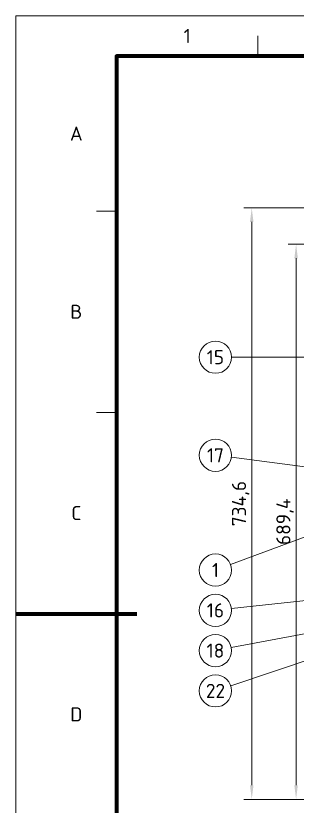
# Model space of a CAD drawing. Header units: millimetres. Extents: x 0 to 2208, y 0 to 420.
# Drawn here: x 0 to 69.8, y 100.7 to 297 of the extents above; entities that cross this region are included whole.
import ezdxf
from ezdxf.enums import TextEntityAlignment as Align

# ---------------------------------------------------------------- set-up
doc = ezdxf.new("R2010")
doc.units = ezdxf.units.MM
for name, color, linetype, lineweight in [('04-COTA', 3, 'CONTINUOUS', 18), ('06-TEXTO', 7, 'CONTINUOUS', 25), ('07-RECUADRO', 7, 'CONTINUOUS', 70), ('08-FINA', 5, 'CONTINUOUS', 18)]:
    doc.layers.add(name, color=color, linetype=linetype, lineweight=lineweight)
doc.styles.add('ISO3098', font='isocpeur.ttf')
doc.dimstyles.new('FLAMA-IRAM', dxfattribs={"dimtxt": 3.5, "dimasz": 3.5, "dimexe": 2, "dimexo": 1.5, "dimgap": 1, "dimtad": 1, "dimdec": 1, "dimtxsty": 'ISO3098', "dimblk": 'IRAM_FLECHA', "dimblk1": 'IRAM_FLECHA', "dimblk2": 'IRAM_FLECHA', "dimcen": 2.5, "dimclrd": 256, "dimclre": 256, "dimclrt": 256, "dimazin": 3, "dimtfac": 1, "dimtmove": 0, "dimatfit": 3, "dimlwd": 18, "dimlwe": 18})

# ---------------------------------------------------------------- blocks, each defined once
blk = doc.blocks.new('IRAM_FLECHA')
blk.add_solid([(0, 0), (-1, 0.125), (-1, -0.125)])

msp = doc.modelspace()

# ---------------------------------------------------------------- linework, layer by layer
at = {"layer": '07-RECUADRO'}
msp.add_line((0, 148.5), (30, 148.5), dxfattribs=at)
msp.add_lwpolyline([(25, 10), (410, 10), (410, 287), (25, 287)], close=True, dxfattribs=at)
at = {"layer": '08-FINA'}
for p, q in [((60, 287), (60, 292)), ((25, 248.5), (20, 248.5)), ((53.513, 212.213), (88.913, 212.213)), ((25, 198.5), (20, 198.5)), ((53.48, 187.346), (89.513, 182.68)), ((53.262, 160.734), (105.613, 180.225)), ((53.49, 149.77), (89.513, 153.68)), ((53.443, 140.082), (111.6, 151.08)), ((53.304, 130.613), (103.649, 147.542))]:
    msp.add_line(p, q, dxfattribs=at)
msp.add_lwpolyline([(0, 0), (420, 0), (420, 297), (0, 297)], close=True, dxfattribs=at)
for centre in [(49.513, 212.213), (49.513, 187.859), (49.513, 159.338), (49.513, 149.338), (49.513, 139.338), (49.513, 129.338)]:
    msp.add_circle(centre, 4, dxfattribs=at)

# ---------------------------------------------------------------- texts
at = {"layer": '06-TEXTO', "style": 'ISO3098'}
for s, p in [('1', (42.5, 292)), ('A', (15, 267.75)), ('B', (15, 223.5)), ('15', (49.513, 212.213)), ('17', (49.513, 187.859)), ('C', (15, 173.5)), ('1', (49.513, 159.338)), ('16', (49.513, 149.338)), ('18', (49.513, 139.338)), ('22', (49.513, 129.338)), ('D', (15, 123.5))]:
    msp.add_text(s, height=3.5, dxfattribs=at).set_placement(p, align=Align.MIDDLE_CENTER)

# ---------------------------------------------------------------- dimensions: what is measured, and where the dimension line sits
at = {"layer": '04-COTA'}
for base, p1, p2 in [((58.513, 102.4), (80.513, 102.4), (80.513, 249.318)), ((69.513, 102.4), (99.313, 102.4), (110.313, 240.276))]:
    msp.add_linear_dim(base=base, p1=p1, p2=p2, angle=90, dimstyle='FLAMA-IRAM', override={"dimlfac": 5}, dxfattribs=at).render()

doc.saveas('drawing.dxf')
